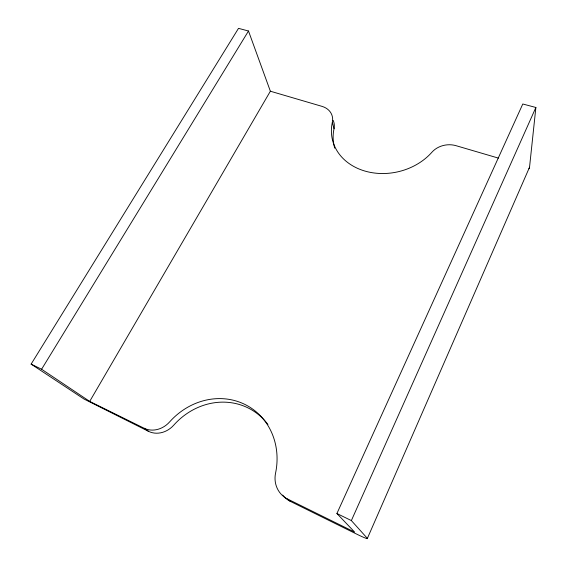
<?xml version="1.0" encoding="UTF-8"?>
<svg xmlns="http://www.w3.org/2000/svg" width="567" height="567" viewBox="0 0 567 567"><rect width="100%" height="100%" fill="white"/><g stroke="black" fill="none" stroke-linecap="round" stroke-linejoin="round"><path stroke-width="0.85" d="M528.961 168.775A12.176 6.251 20.7 0 0 529.535 167.237L535.879 107.475L522.788 103.995L336.904 513.511L354.651 532.108L287.519 498.988A24.069 22.857 -65.8 0 1 275.555 473.169A67.7 61.286 -58.3 0 0 244.512 404.243A67.7 61.286 -58.3 0 0 169.59 421.947A22.524 19.604 -50.5 0 1 144.117 428.241L89.699 401.401L41.597 369.237L31.121 364.12L238.509 28.35L248.495 31.008L270.367 91.216L89.699 401.401M282.649 495.055A23.736 22.56 -66.9 0 0 290.261 501.32L356.487 534.022A14.331 0.907 26.9 0 0 367.381 538.381L529.535 167.237M367.381 538.381L351.363 520.577L535.879 107.475M41.597 369.237L248.495 31.008M270.367 91.216L321.985 106.362A19.2 15.486 -18.6 0 1 332.333 122.352A56.743 46.232 -12.9 0 0 364.517 170.943A56.743 46.232 -12.9 0 0 431.941 152.197A20.802 17.315 -7.2 0 1 456.066 145.691L498.407 158.108M336.904 513.511L351.363 520.577M267.943 424.513A66.764 60.563 -58.8 0 0 173.743 425.165A22.219 19.398 -50.8 0 1 148.597 431.367L83.987 399.026L31.121 364.12M144.117 428.241L148.597 431.367M287.519 498.988L290.261 501.32M332.333 122.352L334.041 128.702A56.055 45.877 -12.7 0 0 334.757 148.157M333.148 120.367A18.973 15.38 -18.6 0 1 334.041 128.702"/></g></svg>
